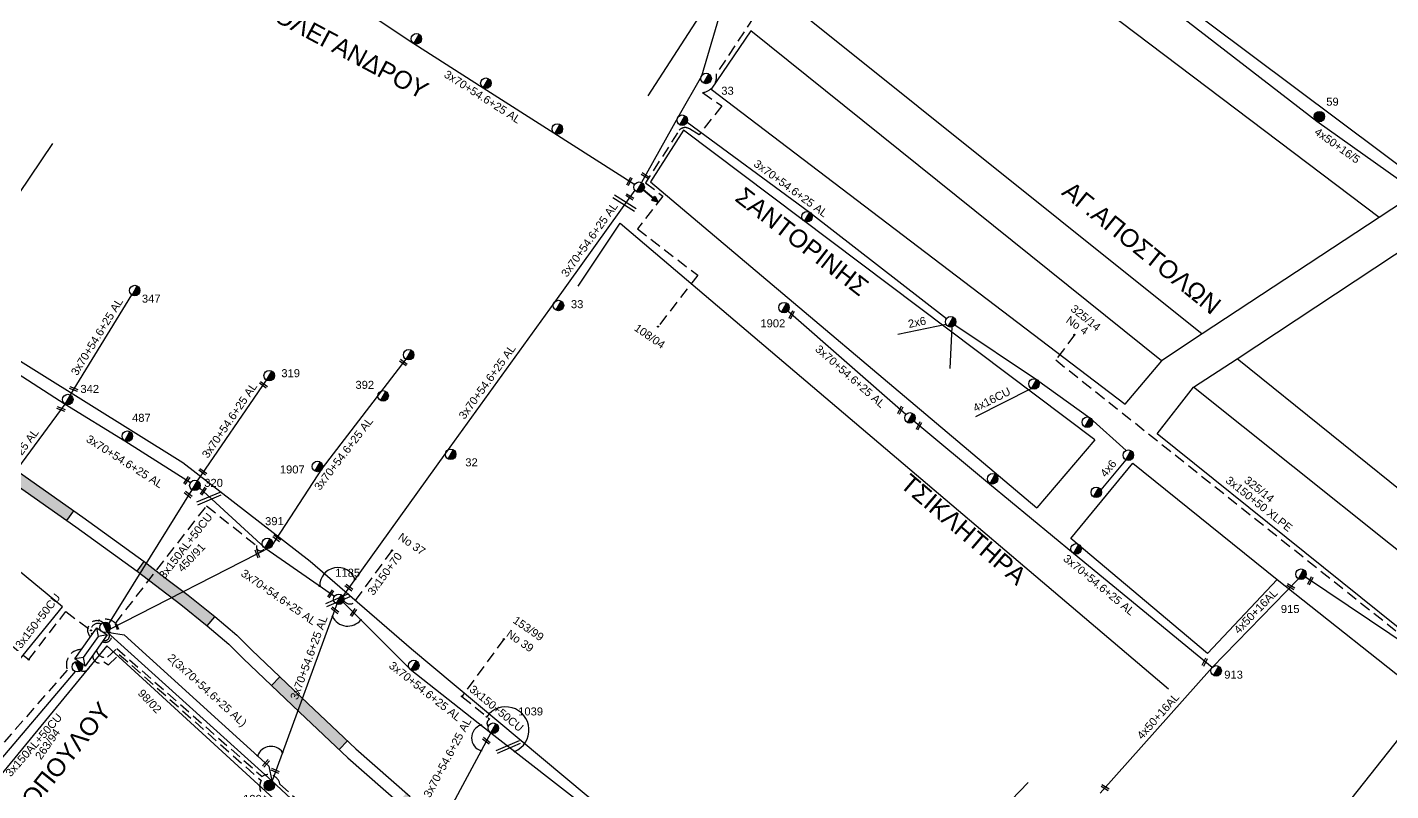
# Model space of a CAD drawing. Header units: millimetres. Extents: x 864 to 3062, y 833 to 2619.
# Drawn here: x 2303 to 2609.6, y 1463.1 to 1634.8 of the extents above; entities that cross this region are included whole.
import ezdxf
from ezdxf.enums import TextEntityAlignment as Align

# ---------------------------------------------------------------- set-up
doc = ezdxf.new("R2010")
doc.units = ezdxf.units.MM
doc.linetypes.add('DASHED', pattern=[19.05, 12.7, -6.35])
for name, color, linetype, lineweight in [('2x6', 7, 'SYN_LINE', 30), ('3x150+50 XLPE', 7, 'SYN_LINE', 30), ('3x150+50CU', 7, 'Continuous', 30), ('3x150+70', 7, 'Continuous', 30), ('3x150AL+50CU', 7, 'Continuous', 30), ('3x70+54.6+25 AL', 7, 'SYN_LINE', 30), ('3x95+35', 7, 'Continuous', 30), ('4x16CU', 7, 'Continuous', 30), ('4x50+16_5', 7, 'Continuous', 30), ('4x50+16AL', 7, 'Continuous', 30), ('4x50AL', 7, 'Continuous', 30), ('4x6', 7, 'SYN_LINE', 30), ('text διευθύνσεων', 250, 'Continuous', 30), ('Υπόβαθρο ΔΕΗ', 7, 'Continuous', 30), ('Υπόβαθρο ΔΕΗ @ 1', 7, 'Continuous', 30)]:
    doc.layers.add(name, color=color, linetype=linetype, lineweight=lineweight)
for name, color, linetype in [('TEXT ΚΑΛΩΔΙΩΝ', 7, 'Continuous'), ('Άγνωστα', 7, 'Continuous'), ('Επίτονοι', 7, 'Continuous'), ('Μηχανική τομή', 7, 'Continuous'), ('Στύλος Ξύλινος', 7, 'Continuous'), ('Στύλος Ξύλινος @ 1', 7, 'Continuous'), ('Στύλος ΦΜ', 7, 'Continuous'), ('Στύλος ΦΜ @ 1', 7, 'Continuous'), ('Συνδέσεις', 7, 'Continuous'), ('Τομή', 7, 'Continuous'), ('Υποσταθμός εναέριος 2 στύλων', 7, 'Continuous'), ('Υποσταθμός πόλεως', 7, 'Continuous')]:
    doc.layers.add(name, color=color, linetype=linetype)
doc.styles.add('arial', font='arial.ttf')
doc.styles.get("Standard").update_dxf_attribs({"font": 'arial.ttf'})
doc.linetypes.add('SYN_LINE', pattern='A,0.5,-0.0001,["/\\/\\/\\/",Standard,S=0.1,R=0,X=0,Y=-0.05],-0.25', length=0.7501)

# ---------------------------------------------------------------- blocks, each defined once
blk = doc.blocks.new('ΥΠΑΡΧΩΝ ΤΣΙΜΕΝΤΕΝΙΟΣ ΣΤΥΛΟΣ')
at = {"layer": 'Στύλος ΦΜ'}
blk.add_hatch(color=7, dxfattribs=at).paths.add_polyline_path([(-1.29, -2.28, 0.574793), (2.62, 0, 0.268822), (1.3, 2.27)])
at = {"layer": 'Στύλος ΦΜ', "color": 7}
blk.add_line((-1.29, -2.28), (1.3, 2.27), dxfattribs=at)
blk.add_circle((0, 0), 2.62, dxfattribs=at)
at = {"layer": 'Στύλος ΦΜ', "flags": 4}
for tag, p in [('ΤΥΠΟΣ', (-4.91, 3.03)), ('ΑΡΙΘΜΟΣ', (-4.68, 8.05))]:
    blk.add_attdef(tag, p, '', height=4, dxfattribs=at)
blk = doc.blocks.new('ΥΠΑΡΧΩΝ ΞΥΛΙΝΟΣ ΣΤΥΛΟΣ')
at = {"layer": 'Στύλος Ξύλινος'}
h = blk.add_hatch(color=7, dxfattribs=at)
h.paths.add_polyline_path([(-2.62, 0, 0.270008), (-1.29, -2.28), (1.3, 2.27, 0.576266)])
h.paths.add_polyline_path([(-1.29, -2.28, 0.574793), (2.62, 0, 0.268822), (1.3, 2.27)])
at = {"layer": 'Στύλος Ξύλινος', "color": 7}
blk.add_line((-1.29, -2.28), (1.3, 2.27), dxfattribs=at)
blk.add_circle((0, 0), 2.62, dxfattribs=at)
at = {"layer": 'Στύλος Ξύλινος', "flags": 4}
for tag, p in [('ΑΡΙΘΜΟΣ', (-4.91, 8.6)), ('ΤΥΠΟΣ', (-4.85, 3.39))]:
    blk.add_attdef(tag, p, '', height=4, dxfattribs=at)
blk = doc.blocks.new('ΥΠΟΣΤΑΘΜΟΣ ΕΝΑΕΡΙΟΣ ΕΠΙ 2 ΣΤΥΛΩΝ')
at = {"layer": 'Υποσταθμός εναέριος 2 στύλων', "linetype": 'Continuous'}
for points in [[(-11.97, -2.11, 0.574793), (-8.45, -0.07, 0.268822), (-9.64, 1.98)], [(9.68, -2.15, 0.574793), (13.19, -0.1, 0.268822), (12.01, 1.95)]]:
    blk.add_hatch(color=256, dxfattribs=at).paths.add_polyline_path(points)
for p, q in [((-11.97, -2.11), (-9.64, 1.98)), ((9.68, -2.15), (12.01, 1.95))]:
    blk.add_line(p, q, dxfattribs=at)
for centre in [(-10.81, -0.07), (10.84, -0.1)]:
    blk.add_circle(centre, 2.36, dxfattribs=at)
at = {"layer": 'Υποσταθμός πόλεως', "linetype": 'Continuous', "ltscale": 40}
blk.add_lwpolyline([(-8.57, 2.82), (8.57, 2.82), (8.57, -2.82), (-8.57, -2.82)], close=True, dxfattribs=at)
for points in [[(-5.75, 0), (-8.57, 2.82)], [(-8.57, -2.82), (-5.75, 0)], [(-5.75, 0), (5.75, 0)], [(5.75, 0), (8.57, 2.82)], [(8.57, -2.82), (5.75, 0)]]:
    blk.add_lwpolyline(points, dxfattribs=at)
at = {"layer": 'Υποσταθμός εναέριος 2 στύλων', "ltscale": 40, "flags": 1}
for tag, p in [('ΜΕΤΑΣΧΗΜΑΤΙΣΜΟΣ', (14.09, 2.51)), ('ΙΣΧΥΣ', (14.07, -0.28)), ('ΑΡΙΘΜΟΣ', (14.19, -3))]:
    blk.add_attdef(tag, p, '', height=1.8, dxfattribs=at)
blk = doc.blocks.new('ΕΠΙΤΟΝΟΣ')
at = {"layer": 'Επίτονοι', "lineweight": 40, "ltscale": 40}
blk.add_hatch(color=256, dxfattribs=at).paths.add_polyline_path([(-1.13, 6.47), (0, 9.1), (1.13, 6.47)])
for p, q in [((-1.13, 6.47), (0, 9.1)), ((0, 9.1), (1.13, 6.47)), ((1.13, 6.47), (-1.13, 6.47)), ((-1.13, 6.47), (0, 6.47)), ((0, 6.47), (0, 0))]:
    blk.add_line(p, q, dxfattribs=at)
blk = doc.blocks.new('ΜΗΧΑΝΙΚΗ ΤΟΜΗ')
at = {"layer": 'Μηχανική τομή', "ltscale": 40}
for p, q in [((-1.9, 0.8), (5.7, 0.8)), ((-1.9, -0.8), (5.7, -0.8))]:
    blk.add_line(p, q, dxfattribs=at)
blk = doc.blocks.new('ΤΟΜΗ')
at = {"layer": 'Τομή', "ltscale": 40}
for p, q in [((-5.7, 0), (17.1, 0)), ((-5.7, -2.8), (17.1, -2.8))]:
    blk.add_line(p, q, dxfattribs=at)
blk = doc.blocks.new('_ΣΥΝΔΕΣΗ')
at = {"layer": 'Συνδέσεις', "linetype": 'SYN_LINE', "ltscale": 40}
blk.add_hatch(color=256, dxfattribs=at).paths.add_polyline_path([(0.5, 0, 1), (-0.5, 0, 1)])
at = {"layer": 'Συνδέσεις'}
blk.add_circle((0, 0), 0.5, dxfattribs=at)

msp = doc.modelspace()

# ---------------------------------------------------------------- hatches: boundary and pattern name
at = {"layer": 'Υπόβαθρο ΔΕΗ', "lineweight": -3}
h = msp.add_hatch(color=256, dxfattribs=at)
h.paths.add_polyline_path([(2279.78, 1546.47), (2281.33, 1548.69), (2267.11, 1558.7), (2264.89, 1560.28), (2263.31, 1558.08), (2265.55, 1556.49)])
h.paths.add_polyline_path([(2296.79, 1537.8), (2295.24, 1535.59), (2311.93, 1523.84), (2313.49, 1526.05)])
h.paths.add_polyline_path([(2334.73, 1510.46), (2329.34, 1514.63), (2329.3, 1514.65), (2327.72, 1512.46), (2333.09, 1508.31), (2337.53, 1504.96), (2343.44, 1500.15), (2345.18, 1502.21), (2345.17, 1502.23), (2339.2, 1507.09)])
h = msp.add_hatch(color=256, dxfattribs=at)
h.paths.add_polyline_path([(2364.26, 1480.7), (2373.13, 1472.34), (2374.99, 1474.31), (2366.13, 1482.67), (2359.8, 1488.72), (2357.93, 1486.76)])
h.paths.add_polyline_path([(2389.14, 1461.78), (2388.28, 1462.53), (2386.5, 1460.5), (2387.35, 1459.75), (2402.08, 1446.65), (2402.21, 1446.53), (2404.04, 1448.52), (2403.89, 1448.65)])
h.paths.add_polyline_path([(2419.57, 1434.51), (2417.8, 1436.07), (2416.01, 1434.04), (2417.77, 1432.49), (2427.48, 1423.68), (2431.95, 1419.67), (2434.14, 1421.36), (2433.72, 1421.71), (2429.29, 1425.69)])
h.paths.add_polyline_path([(2448.68, 1408.51), (2448.64, 1408.55), (2446.89, 1406.49), (2461.18, 1393.29), (2463.01, 1395.28)])
h.paths.add_polyline_path([(2477.28, 1382.08), (2475.43, 1380.11), (2488.95, 1368.08), (2490.44, 1366.77), (2492.22, 1368.8), (2490.74, 1370.11)])
h.paths.add_polyline_path([(2519.06, 1341.56), (2520.11, 1340.56), (2521.91, 1342.59), (2520.88, 1343.55), (2506.81, 1355.98), (2505.02, 1353.95)])
h.paths.add_polyline_path([(2548.94, 1314.3), (2549.92, 1313.44), (2551.71, 1315.47), (2550.72, 1316.34), (2538.51, 1326.88), (2536.09, 1329.17), (2534.23, 1327.21), (2536.7, 1324.87)])
h.paths.add_polyline_path([(2578.64, 1287.97), (2580.56, 1289.87), (2580.5, 1289.93), (2566.69, 1302.24), (2565.46, 1303.33), (2563.67, 1301.3), (2564.9, 1300.22)])
h.paths.add_polyline_path([(2606.48, 1259.19), (2608.55, 1260.93), (2595.94, 1274.3), (2594.61, 1275.65), (2592.69, 1273.75), (2593.99, 1272.42)])
h.paths.add_polyline_path([(2620.65, 1244.57), (2620.25, 1245.1), (2618.08, 1243.5), (2618.48, 1242.95), (2629.99, 1227.62), (2632.16, 1229.24)])
h.paths.add_polyline_path([(2643.72, 1215.14), (2641.62, 1213.42), (2656.1, 1198.27), (2658.11, 1200.07), (2658.08, 1200.1)])

# ---------------------------------------------------------------- linework, layer by layer
at = {"layer": '2x6', "color": 5, "linetype": 'SYN_LINE', "lineweight": -3, "ltscale": 10}
for points in [[(2509.61, 1567.99), (2498.8, 1565.72)], [(2510.93, 1567.43), (2510.46, 1558.07)]]:
    msp.add_lwpolyline(points, dxfattribs=at)
at = {"layer": '3x150+50 XLPE', "color": 30, "linetype": 'DASHED', "lineweight": -3, "ltscale": 0.2}
msp.add_lwpolyline([(2477.21, 1675.74), (2487.22, 1668.83), (2457.96, 1624.33, -0.42247), (2454.86, 1620.13), (2459.17, 1617.13), (2454.07, 1610.62), (2451.89, 1611.98, 0.473131), (2449.24, 1611.09), (2442.06, 1599.86), (2445.9, 1596.85), (2440.22, 1589.49), (2453.76, 1579.03), (2444.85, 1567.49)], format="xyb", dxfattribs=at)
at = {"layer": '3x150+50 XLPE', "color": 7, "linetype": 'DASHED', "lineweight": -3, "ltscale": 0.2}
msp.add_lwpolyline([(2538.46, 1565.65), (2534.29, 1559.97), (2620.39, 1491.38, 1.317206), (2627.04, 1488.71, 6.266661)], format="xyb", dxfattribs=at)
at = {"layer": '3x150+50CU', "color": 5, "linetype": 'DASHED', "lineweight": -3, "ltscale": 0.2}
msp.add_lwpolyline([(2303.34, 1492.55), (2311.7, 1503.38), (2317.31, 1499.12)], dxfattribs=at)
at = {"layer": '3x150+50CU', "color": 6, "linetype": 'DASHED', "lineweight": -3, "ltscale": 0.2}
msp.add_lwpolyline([(2321.37, 1499.02, -0.948008), (2319.91, 1496.61, 1.248391)], format="xyb", dxfattribs=at)
at = {"layer": '3x150+50CU', "color": 151, "linetype": 'DASHED', "lineweight": -3, "ltscale": 0.2}
msp.add_lwpolyline([(2321.01, 1498.75, -0.887806), (2320.11, 1496.89, -2.413457)], format="xyb", dxfattribs=at)
at = {"layer": '3x150+50CU', "color": 30, "linetype": 'DASHED', "lineweight": -3, "ltscale": 0.2}
msp.add_lwpolyline([(2400.76, 1484.29), (2407.02, 1479.15, 0.528134), (2406.68, 1477.47, -6.235428)], format="xyb", dxfattribs=at)
at = {"layer": '3x150+70', "color": 2, "linetype": 'DASHED', "lineweight": -3, "ltscale": 0.2}
msp.add_lwpolyline([(2385.03, 1517.11), (2376.31, 1505.24, -0.372307), (2374.2, 1505.83, -1.818237)], format="xyb", dxfattribs=at)
at = {"layer": '3x150+70', "color": 30, "linetype": 'DASHED', "lineweight": -3, "ltscale": 0.2}
msp.add_lwpolyline([(2410.17, 1497.19), (2400.76, 1484.29)], dxfattribs=at)
at = {"layer": '3x150AL+50CU', "color": 2, "linetype": 'DASHED', "lineweight": -3, "ltscale": 0.2}
for points in [[(2319.1, 1501.31, -0.325392), (2322.83, 1500.71), (2343.34, 1527.16), (2354.55, 1518.21, 0.952918), (2356.41, 1517.69)], [(2320, 1500.88, 0.946384), (2317.22, 1497.68, 1.006264)]]:
    msp.add_lwpolyline(points, format="xyb", dxfattribs=at)
at = {"layer": '3x150AL+50CU', "color": 5, "linetype": 'DASHED', "lineweight": -3, "ltscale": 0.2}
msp.add_lwpolyline([(2319.61, 1500.58, 0.740814), (2317.58, 1498.18, -0.678042)], format="xyb", dxfattribs=at)
at = {"layer": '3x150AL+50CU', "color": 173, "linetype": 'DASHED', "lineweight": -3, "ltscale": 0.2}
msp.add_lwpolyline([(2315.24, 1494.85, 0.522746), (2312.02, 1490.22), (2290.37, 1465.46), (2268.61, 1437.17, 0.123198), (2267.56, 1434.22, -0.239317)], format="xyb", dxfattribs=at)
at = {"layer": '3x150AL+50CU', "color": 133, "linetype": 'DASHED', "lineweight": -3, "ltscale": 0.2}
msp.add_lwpolyline([(2317.75, 1493.53, 0.651391), (2320.25, 1492.08), (2321.31, 1491.35), (2323.71, 1493.74), (2355.6, 1465.34, 0.738744), (2359.38, 1461.56), (2383.28, 1439.63), (2382.14, 1438), (2392.8, 1428.31), (2377.81, 1411.85), (2377.8, 1411.86)], format="xyb", dxfattribs=at)
at = {"layer": '3x150AL+50CU', "color": 27, "linetype": 'DASHED', "lineweight": -3, "ltscale": 0.2}
msp.add_lwpolyline([(2318.59, 1494.73, 0.458795), (2321.06, 1493.11), (2323.15, 1495.05), (2355.81, 1466.27, -0.533032), (2359.83, 1464.53), (2414.23, 1416.02), (2415.78, 1415.08), (2419.75, 1411.34)], format="xyb", dxfattribs=at)
at = {"layer": '3x150AL+50CU', "color": 30, "linetype": 'DASHED', "lineweight": -3, "ltscale": 0.2}
msp.add_lwpolyline([(2315.06, 1490.09, 0.763848), (2316.85, 1492.24, -1.030749)], format="xyb", dxfattribs=at)
at = {"layer": '3x70+54.6+25 AL', "color": 5, "linetype": 'SYN_LINE', "lineweight": -3, "ltscale": 15}
for points in [[(2322.67, 1675.21), (2343.34, 1661.75), (2373.83, 1641.96), (2389.94, 1631.21), (2405.56, 1621.22), (2421.45, 1611.05), (2439.6, 1599.47)], [(2461.16, 1646.01), (2454.62, 1623.86), (2449.28, 1614.51), (2441.16, 1599.87)], [(2451.4, 1613.49), (2478.94, 1593.23), (2509.71, 1569.29)], [(2312.72, 1552.1), (2326.56, 1574.6)], [(2276.46, 1572.53), (2276.46, 1572.53), (2293.51, 1561.68), (2311.56, 1550.05), (2324.94, 1541.81), (2339.72, 1532.38)], [(2511.57, 1567.85), (2529.98, 1555.61), (2541.95, 1546.99), (2550.14, 1539.63)], [(2341.33, 1532.75), (2356.84, 1555.43)], [(2292.04, 1523.63), (2311.56, 1550.05)]]:
    msp.add_lwpolyline(points, dxfattribs=at)
at = {"layer": '3x70+54.6+25 AL', "color": 2, "linetype": 'SYN_LINE', "lineweight": -3, "ltscale": 15}
for points in [[(2439.61, 1598.2), (2421.41, 1572.76), (2397.08, 1539.01), (2374, 1506.85)], [(2321.61, 1499.42), (2357.94, 1518), (2369.39, 1535.65), (2388.19, 1560.12)], [(2341.76, 1531.22), (2356.41, 1517.69), (2372.1, 1506.81)]]:
    msp.add_lwpolyline(points, dxfattribs=at)
at = {"layer": '3x70+54.6+25 AL', "color": 6, "linetype": 'SYN_LINE', "lineweight": -3, "ltscale": 15}
for points in [[(2500.59, 1547.69), (2474.06, 1570.99)], [(2569.42, 1490.76), (2538.27, 1516.45), (2519.39, 1532.02), (2502.4, 1546.19)], [(2321.01, 1498.75), (2358.02, 1465.27)], [(2358.02, 1465.27), (2385.75, 1439.51)]]:
    msp.add_lwpolyline(points, dxfattribs=at)
at = {"layer": '3x70+54.6+25 AL', "color": 85, "linetype": 'SYN_LINE', "lineweight": -3, "ltscale": 15}
for points in [[(2358.13, 1465.39), (2373.07, 1506.14)], [(2374.03, 1505.47), (2389.09, 1490.43), (2407.22, 1476.1)], [(2321.01, 1498.75), (2324.83, 1498.14), (2357.35, 1468.62), (2358.02, 1465.27)], [(2407.22, 1476.1), (2387.57, 1439.39)]]:
    msp.add_lwpolyline(points, dxfattribs=at)
at = {"layer": '3x70+54.6+25 AL', "color": 30, "linetype": 'SYN_LINE', "lineweight": -3, "ltscale": 10}
msp.add_lwpolyline([(2313.79, 1489.89), (2294.89, 1467.69), (2285.21, 1456.44), (2268.73, 1434.09)], dxfattribs=at)
at = {"layer": '3x70+54.6+25 AL', "color": 30, "linetype": 'SYN_LINE', "lineweight": -3, "ltscale": 15}
msp.add_lwpolyline([(2407.22, 1476.1), (2429.88, 1458.48)], dxfattribs=at)
at = {"layer": '3x95+35', "color": 5, "linetype": 'DASHED', "lineweight": -3, "ltscale": 0.2}
msp.add_lwpolyline([(2293.31, 1500.9), (2303.34, 1492.55)], dxfattribs=at)
at = {"layer": '4x16CU', "color": 5, "linetype": 'SYN_LINE', "lineweight": -3, "ltscale": 10}
msp.add_lwpolyline([(2528.81, 1553.56), (2516.2, 1547.17)], dxfattribs=at)
at = {"layer": '4x50+16_5', "color": 30, "lineweight": -3, "ltscale": 0.2}
msp.add_lwpolyline([(2498.08, 1685.66), (2530.51, 1660.9), (2564.07, 1636.02), (2592.98, 1613.71), (2619.35, 1594.95), (2646.45, 1573.68), (2682.94, 1547.59)], dxfattribs=at)
at = {"layer": '4x50+16AL', "color": 6, "lineweight": -3, "ltscale": 0.2}
for points in [[(2588.84, 1510.76), (2569.42, 1490.76), (2544.27, 1462.53)], [(2623.81, 1488.65), (2590.4, 1511.13)]]:
    msp.add_lwpolyline(points, dxfattribs=at)
at = {"layer": '4x50AL', "color": 5, "lineweight": -3, "ltscale": 0.2}
msp.add_lwpolyline([(2321.38, 1500.6), (2340.09, 1530.75)], dxfattribs=at)
at = {"layer": '4x6', "color": 5, "linetype": 'SYN_LINE', "lineweight": -3, "ltscale": 10}
msp.add_lwpolyline([(2550.02, 1537.52), (2544.42, 1530.74)], dxfattribs=at)
at = {"layer": 'Υπόβαθρο ΔΕΗ', "lineweight": -3}
for points in [[(2642.47, 1672.81), (2535.35, 1735.64), (2499.3, 1687.84), (2617.7, 1599.09)], [(2275.92, 1651.13), (2238.51, 1599.34), (2226.94, 1606.77), (2285.33, 1730.82), (2455.74, 1639.77), (2442.56, 1619.38)], [(2606.98, 1592.03), (2494.04, 1677.5), (2471.43, 1642.66), (2567.19, 1565.84)], [(2642.47, 1672.81), (2617.7, 1599.09), (2567.19, 1565.84), (2558.03, 1559.8), (2549.8, 1550.06), (2549.8, 1550.06)], [(2557.07, 1543.38), (2565.26, 1553.87), (2575.04, 1560.21), (2614.88, 1586.53), (2625, 1593.32), (2650.31, 1668.31)], [(2558.03, 1559.8), (2465.72, 1634.02), (2456.82, 1620.87), (2549.85, 1550.02)], [(2543.07, 1542.03), (2450.57, 1611.69), (2443.15, 1600.09), (2530.03, 1526.72)], [(2308.68, 1608.71), (2283.29, 1571.02), (2338, 1536.93), (2366.66, 1514.74), (2389.41, 1494.99), (2428.68, 1462.12), (2483, 1418.05), (2528.08, 1464.93)], [(2426.89, 1576.57), (2436.36, 1590.79), (2559.59, 1485.99)], [(2614.88, 1586.53), (2668.54, 1546.29), (2638.72, 1508.93), (2575.04, 1560.21)], [(2267.11, 1558.7), (2315.51, 1524.63), (2329.34, 1514.63), (2334.73, 1510.46), (2339.2, 1507.09), (2345.17, 1502.23), (2350.13, 1498.05), (2353.47, 1494.77), (2366.13, 1482.67), (2376.93, 1472.48), (2389.14, 1461.78)], [(2265.55, 1556.49), (2313.94, 1522.43), (2327.72, 1512.46), (2333.09, 1508.31), (2337.53, 1504.96), (2343.44, 1500.15), (2348.31, 1496.05), (2351.59, 1492.82), (2364.26, 1480.7), (2375.11, 1470.48), (2387.35, 1459.75)], [(2584.72, 1440.96), (2631.9, 1500.58), (2565.26, 1553.87)], [(2623.5, 1489.97), (2557.07, 1543.38), (2558.32, 1544.97)], [(2543.07, 1542.03), (2530.03, 1526.72)], [(2537.64, 1519.83), (2551.64, 1536.78), (2551.64, 1536.78)], [(2551.64, 1536.78), (2584.06, 1510.59), (2568.42, 1493.95), (2537.64, 1519.83)], [(2311.93, 1523.84), (2313.49, 1526.05)], [(2327.72, 1512.46), (2329.3, 1514.65)], [(2584.06, 1510.59), (2618.35, 1483.46)], [(2343.44, 1500.15), (2345.18, 1502.21)], [(2357.93, 1486.76), (2359.8, 1488.72)], [(2373.13, 1472.34), (2374.99, 1474.31)]]:
    msp.add_lwpolyline(points, dxfattribs=at)
for points in [[(2310.97, 1504.4), (2268.28, 1539.58), (2248.32, 1556.62), (2210.91, 1579.41), (2192.51, 1548.82), (2229.71, 1517.42), (2246.43, 1503.31), (2258.97, 1492.73), (2273.74, 1480.52), (2284.37, 1471.83)], [(2320.93, 1495.64), (2275.63, 1440.61), (2345.52, 1381.71), (2390.67, 1431.71)]]:
    msp.add_lwpolyline(points, close=True, dxfattribs=at)
for centre, radius, start, end in [((2372.87, 1509.18), 4.1, 20.44, 180.8793), ((2375.07, 1503.9), 3.81, 205.7504, 320.7683), ((2410.61, 1476.71), 5.22, 292.7747, 144.895), ((2405.96, 1474.94), 3.03, 107.7235, 252.6831), ((2357.81, 1469.8), 3.22, 35.601, 159.2366)]:
    msp.add_arc(centre, radius, start, end, dxfattribs=at)

# ---------------------------------------------------------------- block references
at = {"layer": 'Επίτονοι', "lineweight": -3, "xscale": 0.449999999999818, "yscale": 0.449999999999818, "zscale": 0.449999999999818, "rotation": 229.9149578722263}
msp.add_blockref('ΕΠΙΤΟΝΟΣ', (2441.58, 1598.22), dxfattribs=at)
at = {"layer": 'Μηχανική τομή', "lineweight": -3}
for p, xscale, yscale, zscale, rotation in [((2438.25, 1599.75), 0.2499999999999996, 0.2499999999999996, 0.4999999999999997, 63.64666409903229), ((2442.38, 1601.12), 0.2499999999999996, 0.2499999999999996, 0.4999999999999997, 147.6607931885871), ((2438.89, 1596.37), 0.2499999999999996, 0.2499999999999996, 0.4999999999999997, 147.6607931885871), ((2474.7, 1569.75), 0.2499999999999996, 0.2499999999999996, 0.4999999999999997, 63.64666409903229), ((2387.97, 1559.07), 0.2500000000000988, 0.2500000000000988, 0.4999999999999997, 144.4480298886775), ((2356.5, 1554.08), 0.2500000000000988, 0.2500000000000988, 0.4999999999999997, 144.4480298886775), ((2313.92, 1553.22), 0.2499999999999996, 0.2499999999999996, 0.4999999999999997, 158.2397746484451), ((2311.09, 1548.73), 0.2499999999999996, 0.2499999999999996, 0.4999999999999997, 158.2397746484451), ((2499.16, 1548.28), 0.2499999999999996, 0.2499999999999996, 0.4999999999999997, 63.64666409903229), ((2503.33, 1544.75), 0.2499999999999996, 0.2499999999999996, 0.4999999999999997, 63.64666409903229), ((2338.66, 1532.49), 0.2499999999999996, 0.2499999999999996, 0.4999999999999997, 55.70816183242791), ((2342.86, 1534.47), 0.2500000000000304, 0.2500000000000304, 0.4999999999999997, 142.1767315170333), ((2339.58, 1529.36), 0.2500000000000304, 0.2500000000000304, 0.4999999999999997, 142.1767315170333), ((2342.38, 1530.05), 0.2499999999999997, 0.2499999999999997, 0.4999999999999997, 55.70816183242788), ((2359.5, 1519.53), 0.2500000000000988, 0.2500000000000988, 0.4999999999999997, 144.4480298886775), ((2354.96, 1515.92), 0.2500000000000988, 0.2500000000000988, 0.4999999999999997, 110.1072967810528), ((2375.71, 1508.43), 0.2500000000000304, 0.2500000000000304, 0.4999999999999997, 142.1767315170333), ((2587.53, 1508.68), 0.2499999999999996, 0.2499999999999996, 0.4999999999999997, 149.5364651010181), ((2591.35, 1509.89), 0.2499999999999996, 0.2499999999999996, 0.4999999999999997, 63.64666409903229), ((2371, 1506.99), 0.2499999999999983, 0.2499999999999983, 0.4999999999999997, 55.70816183242802), ((2372.58, 1503.34), 0.2500000000000304, 0.2500000000000304, 0.4999999999999997, 142.1767315170333), ((2376.13, 1502.76), 0.2499999999999983, 0.2499999999999983, 0.4999999999999997, 55.70816183242802), ((2323.32, 1499.61), 0.182237312827729, 0.182237312827729, 0.3644746256553137, 110.1072967810528), ((2567.59, 1491.62), 0.2499999999999996, 0.2499999999999996, 0.4999999999999997, 63.64666409903229), ((2406.63, 1473.98), 0.2500000000000304, 0.2500000000000304, 0.4999999999999997, 142.1767315170333), ((2356.99, 1469.59), 0.2500000000000988, 0.2500000000000988, 0.4999999999999997, 228.6699254309337), ((2359.25, 1467.31), 0.2500000000000988, 0.2500000000000988, 0.4999999999999997, 156.3238354299125), ((2545.78, 1463.47), 0.2499999999999996, 0.2499999999999996, 0.4999999999999997, 149.5364651010181)]:
    msp.add_blockref('ΜΗΧΑΝΙΚΗ ΤΟΜΗ', p, dxfattribs=dict(at, xscale=xscale, yscale=yscale, zscale=zscale, rotation=rotation))
at = {"layer": 'Στύλος Ξύλινος @ 1', "lineweight": -3, "ltscale": 40}
ref = msp.add_blockref('ΥΠΑΡΧΩΝ ΞΥΛΙΝΟΣ ΣΤΥΛΟΣ', (2593.56, 1614.73), dxfattribs=dict(at, xscale=0.4499999999998181, yscale=0.4499999999998181, zscale=0.4499999999998181))
ref.add_attrib('ΤΥΠΟΣ', '59', (2595.1, 1617.19), dxfattribs={"layer": 'Στύλος Ξύλινος', "height": 1.8, "flags": 4})
ref = msp.add_blockref('ΥΠΑΡΧΩΝ ΞΥΛΙΝΟΣ ΣΤΥΛΟΣ', (2357.43, 1464.24), dxfattribs=dict(at, xscale=0.4499999999998181, yscale=0.4499999999998181, zscale=0.4499999999998181))
ref.add_attrib('ΤΥΠΟΣ', '120', (2351.54, 1460.32), dxfattribs={"layer": 'Στύλος Ξύλινος', "height": 1.8, "flags": 4})
at = {"layer": 'Στύλος ΦΜ @ 1', "lineweight": -3, "ltscale": 40, "xscale": 0.4499999999998181, "yscale": 0.4499999999998181, "zscale": 0.4499999999998181}
for p in [(2390.52, 1632.24), (2406.14, 1622.24), (2422.21, 1611.95), (2450.3, 1613.92), (2440.59, 1598.84), (2478.36, 1592.21), (2510.64, 1568.57), (2388.77, 1561.15), (2529.39, 1554.58), (2501.49, 1546.94), (2541.37, 1545.97), (2550.6, 1538.55), (2520.08, 1533.24), (2543.38, 1530.19), (2538.85, 1517.48), (2389.93, 1491.26)]:
    msp.add_blockref('ΥΠΑΡΧΩΝ ΤΣΙΜΕΝΤΕΝΙΟΣ ΣΤΥΛΟΣ', p, dxfattribs=at)
at = {"layer": 'Στύλος ΦΜ @ 1', "lineweight": -3, "ltscale": 40}
ref = msp.add_blockref('ΥΠΑΡΧΩΝ ΤΣΙΜΕΝΤΕΝΙΟΣ ΣΤΥΛΟΣ', (2455.66, 1623.31), dxfattribs=dict(at, xscale=0.449999999999818, yscale=0.449999999999818, zscale=0.449999999999818))
ref.add_attrib('ΤΥΠΟΣ', '33', (2459.07, 1619.65), dxfattribs={"layer": 'Στύλος ΦΜ', "height": 1.8, "rotation": 360, "flags": 4})
ref = msp.add_blockref('ΥΠΑΡΧΩΝ ΤΣΙΜΕΝΤΕΝΙΟΣ ΣΤΥΛΟΣ', (2327.18, 1575.6), dxfattribs=dict(at, xscale=0.4499999999998181, yscale=0.4499999999998181, zscale=0.4499999999998181))
ref.add_attrib('ΤΥΠΟΣ', '347', (2328.79, 1572.88), dxfattribs={"layer": 'Στύλος ΦΜ', "height": 1.8, "flags": 4})
ref = msp.add_blockref('ΥΠΑΡΧΩΝ ΤΣΙΜΕΝΤΕΝΙΟΣ ΣΤΥΛΟΣ', (2422.46, 1572.23), dxfattribs=dict(at, xscale=0.4499999999998181, yscale=0.4499999999998181, zscale=0.4499999999998181))
ref.add_attrib('ΤΥΠΟΣ', '33', (2425.26, 1571.63), dxfattribs={"layer": 'Στύλος ΦΜ', "height": 1.8, "flags": 4})
ref = msp.add_blockref('ΥΠΑΡΧΩΝ ΤΣΙΜΕΝΤΕΝΙΟΣ ΣΤΥΛΟΣ', (2473.18, 1571.76), dxfattribs=dict(at, xscale=0.4499999999998181, yscale=0.4499999999998181, zscale=0.4499999999998181))
ref.add_attrib('ΤΥΠΟΣ', '1902', (2467.86, 1567.32), dxfattribs={"layer": 'Στύλος ΦΜ', "height": 1.8, "flags": 4})
ref = msp.add_blockref('ΥΠΑΡΧΩΝ ΤΣΙΜΕΝΤΕΝΙΟΣ ΣΤΥΛΟΣ', (2357.42, 1556.45), dxfattribs=dict(at, xscale=0.449999999999866, yscale=0.449999999999866, zscale=0.449999999999866))
ref.add_attrib('ΤΥΠΟΣ', '319', (2360.15, 1556.1), dxfattribs={"layer": 'Στύλος ΦΜ', "height": 1.8, "flags": 4})
ref = msp.add_blockref('ΥΠΑΡΧΩΝ ΤΣΙΜΕΝΤΕΝΙΟΣ ΣΤΥΛΟΣ', (2312.14, 1551.07), dxfattribs=dict(at, xscale=0.449999999999818, yscale=0.449999999999818, zscale=0.449999999999818))
ref.add_attrib('ΤΥΠΟΣ', '342', (2314.97, 1552.56), dxfattribs={"layer": 'Στύλος ΦΜ', "height": 1.8, "flags": 4})
ref = msp.add_blockref('ΥΠΑΡΧΩΝ ΤΣΙΜΕΝΤΕΝΙΟΣ ΣΤΥΛΟΣ', (2383.04, 1551.9), dxfattribs=dict(at, xscale=0.4499999999998181, yscale=0.4499999999998181, zscale=0.4499999999998181))
ref.add_attrib('ΤΥΠΟΣ', '392', (2376.81, 1553.48), dxfattribs={"layer": 'Στύλος ΦΜ', "height": 1.8, "flags": 4})
ref = msp.add_blockref('ΥΠΑΡΧΩΝ ΤΣΙΜΕΝΤΕΝΙΟΣ ΣΤΥΛΟΣ', (2325.52, 1542.83), dxfattribs=dict(at, xscale=0.449999999999818, yscale=0.449999999999818, zscale=0.449999999999818))
ref.add_attrib('ΤΥΠΟΣ', '487', (2326.58, 1546.06), dxfattribs={"layer": 'Στύλος ΦΜ', "height": 1.8, "flags": 4})
ref = msp.add_blockref('ΥΠΑΡΧΩΝ ΤΣΙΜΕΝΤΕΝΙΟΣ ΣΤΥΛΟΣ', (2398.23, 1538.74), dxfattribs=dict(at, xscale=0.4499999999998182, yscale=0.4499999999998182, zscale=0.4499999999998182))
ref.add_attrib('ΤΥΠΟΣ', '32', (2401.51, 1536.04), dxfattribs={"layer": 'Στύλος ΦΜ', "height": 1.8, "flags": 4})
ref = msp.add_blockref('ΥΠΑΡΧΩΝ ΤΣΙΜΕΝΤΕΝΙΟΣ ΣΤΥΛΟΣ', (2368.27, 1536.02), dxfattribs=dict(at, xscale=0.4499999999998181, yscale=0.4499999999998181, zscale=0.4499999999998181))
ref.add_attrib('ΤΥΠΟΣ', '1907', (2359.81, 1534.44), dxfattribs={"layer": 'Στύλος ΦΜ', "height": 1.8, "flags": 4})
ref = msp.add_blockref('ΥΠΑΡΧΩΝ ΤΣΙΜΕΝΤΕΝΙΟΣ ΣΤΥΛΟΣ', (2340.71, 1531.75), dxfattribs=dict(at, xscale=0.449999999999818, yscale=0.449999999999818, zscale=0.449999999999818))
ref.add_attrib('ΤΥΠΟΣ', '320', (2342.82, 1531.43), dxfattribs={"layer": 'Στύλος ΦΜ', "height": 1.8, "rotation": 360, "flags": 4})
ref = msp.add_blockref('ΥΠΑΡΧΩΝ ΤΣΙΜΕΝΤΕΝΙΟΣ ΣΤΥΛΟΣ', (2356.99, 1518.71), dxfattribs=dict(at, xscale=0.4499999999998194, yscale=0.4499999999998194, zscale=0.4499999999998194))
ref.add_attrib('ΤΥΠΟΣ', '391', (2356.49, 1522.81), dxfattribs={"layer": 'Στύλος ΦΜ', "height": 1.8, "flags": 4})
ref = msp.add_blockref('ΥΠΑΡΧΩΝ ΤΣΙΜΕΝΤΕΝΙΟΣ ΣΤΥΛΟΣ', (2373.06, 1506.14), dxfattribs=dict(at, xscale=0.4499999999997294, yscale=0.4499999999997294, zscale=0.4499999999997294))
ref.add_attrib('ΤΥΠΟΣ', '1185', (2372.27, 1511.2), dxfattribs={"layer": 'Στύλος ΦΜ', "height": 1.8, "flags": 4})
ref = msp.add_blockref('ΥΠΑΡΧΩΝ ΤΣΙΜΕΝΤΕΝΙΟΣ ΣΤΥΛΟΣ', (2570.34, 1490.02), dxfattribs=dict(at, xscale=0.4499999999998181, yscale=0.4499999999998181, zscale=0.4499999999998181))
ref.add_attrib('ΤΥΠΟΣ', '913', (2572.16, 1488.27), dxfattribs={"layer": 'Στύλος ΦΜ', "height": 1.8, "flags": 4})
ref = msp.add_blockref('ΥΠΑΡΧΩΝ ΤΣΙΜΕΝΤΕΝΙΟΣ ΣΤΥΛΟΣ', (2407.8, 1477.12), dxfattribs=dict(at, xscale=0.449999999999818, yscale=0.449999999999818, zscale=0.449999999999818))
ref.add_attrib('ΤΥΠΟΣ', '1039', (2413.4, 1480), dxfattribs={"layer": 'Στύλος ΦΜ', "height": 1.8, "flags": 4})
at = {"layer": 'Συνδέσεις', "lineweight": -3, "xscale": 0.25, "yscale": 0.25, "zscale": 0.25}
for p in [(2444.85, 1567.49), (2538.46, 1565.65), (2385.03, 1517.11), (2368.77, 1509.12), (2376.71, 1510.62), (2371.64, 1502.25), (2317.34, 1499.13), (2319.06, 1501.34), (2378.02, 1501.49), (2410.17, 1497.19), (2303.34, 1492.56), (2400.76, 1484.3), (2405.04, 1477.83), (2406.34, 1479.72), (2360.43, 1471.68), (2405.06, 1472.05), (2412.63, 1471.89), (2354.8, 1470.95)]:
    msp.add_blockref('_ΣΥΝΔΕΣΗ', p, dxfattribs=at)
at = {"layer": 'Τομή', "lineweight": -3, "xscale": 0.2499999999999996, "yscale": 0.2499999999999996, "zscale": 0.2499999999999996}
for p, rotation in [((2436.3, 1596.36), 327.7743081715008), ((2342.43, 1528.58), 23.13713094545361), ((2371.43, 1505.73), 23.13713094545361), ((2409.75, 1472.69), 23.13713094545361)]:
    msp.add_blockref('ΤΟΜΗ', p, dxfattribs=dict(at, rotation=rotation))
at = {"layer": 'Υποσταθμός εναέριος 2 στύλων', "lineweight": -3, "xscale": 0.5, "yscale": 0.5, "zscale": 0.5, "rotation": 54.95002814274348}
msp.add_blockref('ΥΠΟΣΤΑΘΜΟΣ ΕΝΑΕΡΙΟΣ ΕΠΙ 2 ΣΤΥΛΩΝ', (2317.35, 1495.4), dxfattribs=at)
at = {"layer": 'Υπόβαθρο ΔΕΗ @ 1', "lineweight": -3}
ref = msp.add_blockref('ΥΠΑΡΧΩΝ ΤΣΙΜΕΝΤΕΝΙΟΣ ΣΤΥΛΟΣ', (2589.42, 1511.78), dxfattribs=dict(at, xscale=0.4499999999998181, yscale=0.4499999999998181, zscale=0.4499999999998181))
ref.add_attrib('ΤΥΠΟΣ', '915', (2584.89, 1503.05), dxfattribs={"layer": 'Στύλος ΦΜ', "height": 1.8, "flags": 4})

# ---------------------------------------------------------------- texts
at = {"layer": 'text διευθύνσεων', "color": 7, "lineweight": -3}
for s, rotation, p in [('ΦΟΛΕΓΑΝΔΡΟΥ', 331.8846, (2373.91, 1630.29)), ('ΣΑΝΤΟΡΙΝΗΣ', 322.3095, (2477.26, 1586.65)), ('ΤΣΙΚΛΗΤΗΡΑ', 319.62, (2513.55, 1521.86)), ('ΜΗΤΡΟΠΟΥΛΟΥ', 51.2964, (2306.83, 1464.96))]:
    msp.add_text(s, height=4, rotation=rotation, dxfattribs=at).set_placement(p, align=Align.MIDDLE_CENTER)
at = {"layer": 'text διευθύνσεων', "color": 7, "lineweight": -3, "ltscale": 40, "insert": (2537.89, 1600.45), "char_height": 4, "width": 94.4586, "attachment_point": 1, "rotation": 321.1238, "style": 'arial'}
msp.add_mtext('AΓ.AΠΟΣΤΟΛΩΝ', dxfattribs=at)
at = {"layer": 'TEXT ΚΑΛΩΔΙΩΝ', "linetype": 'Continuous', "lineweight": -3, "ltscale": 0.2}
for s, rotation, p in [('3x70+54.6+25 AL', 327.3761, (2405.4, 1619.18)), ('4x50+16/5', 324.5706, (2597.59, 1608.22)), ('3x70+54.6+25 AL', 323.6626, (2474.71, 1598.58)), ('3x70+54.6+25 AL', 54.422, (2429.42, 1587.06)), ('3x70+54.6+25 AL', 58.398, (2318.68, 1565.22)), ('2x6', 11.8808, (2503.09, 1568.46)), ('3x70+54.6+25 AL', 54.2148, (2406.41, 1555.04)), ('3x70+54.6+25 AL', 318.7164, (2488.08, 1556.29)), ('3x70+54.6+25 AL', 55.6345, (2348.49, 1546.4)), ('4x16CU', 26.8792, (2519.87, 1551.05)), ('3x70+54.6+25 AL', 52.4709, (2374.15, 1538.9)), ('3x70+54.6+25 AL', 53.5392, (2299.09, 1536.21)), ('3x70+54.6+25 AL', 327.4702, (2324.94, 1537.14)), ('4x6', 50.4405, (2546.09, 1535.59)), ('3x150+50 XLPE', 321.4583, (2580, 1527.59)), ('3x150AL+50CU', 52.2096, (2338.64, 1518.17)), ('3x150+70', 53.7058, (2383.41, 1511.86)), ('3x70+54.6+25 AL', 320.4879, (2544.02, 1509.37)), ('3x70+54.6+25 AL', 325.2606, (2359.57, 1506.63)), ('3x150+50CU', 52.3384, (2305.38, 1501.26)), ('4x50+16AL', 45.8508, (2579.23, 1503.44)), ('3x70+54.6+25 AL', 69.8656, (2366.33, 1492.99)), ('2(3x70+54.6+25 AL)', 317.7736, (2343.52, 1485.69)), ('3x70+54.6+25 AL', 321.6674, (2392.51, 1485.44)), ('3x150+50CU', 320.585, (2408.53, 1481.58)), ('4x50+16AL', 48.2947, (2557.27, 1479.83)), ('3x150AL+50CU', 48.8707, (2304.48, 1473.35)), ('3x70+54.6+25 AL', 61.8381, (2397.48, 1470.51))]:
    msp.add_text(s, height=1.8, rotation=rotation, dxfattribs=at).set_placement(p, align=Align.MIDDLE_CENTER)
at = {"layer": 'Άγνωστα', "lineweight": -3, "ltscale": 40, "char_height": 1.8, "width": 27.758, "attachment_point": 1, "style": 'arial'}
for s, insert, rotation in [('No 4', (2537.44, 1570.02), 325.2902), ('325/14', (2538.59, 1572.58), 321), ('108/04', (2440.34, 1568.25), 325.2902), ('325/14', (2577.6, 1533.99), 321), ('No 37', (2387.25, 1521.22), 325.2902), ('450/91', (2336.63, 1513.35), 46.776), ('No 39', (2411.59, 1499.41), 325.2902), ('153/99', (2413.07, 1502.47), 325.2902), ('98/02', (2329.05, 1486.09), 313.6188), ('263/94', (2304.64, 1470.92), 54.953)]:
    msp.add_mtext(s, dxfattribs=dict(at, insert=insert, rotation=rotation))

doc.saveas('drawing.dxf')
